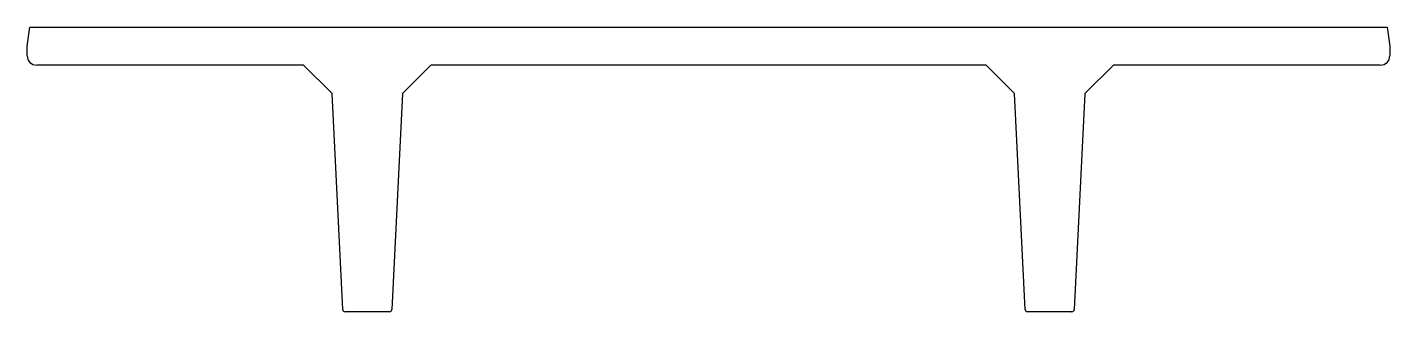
# Model space of a CAD drawing. Header units: inches. Extents: x -72 to 72, y -30 to 0.
import ezdxf

# ---------------------------------------------------------------- set-up
doc = ezdxf.new("R2010")
doc.units = ezdxf.units.IN
doc.header["$LTSCALE"] = 0.5
doc.header["$MEASUREMENT"] = 0
doc.layers.get('0').update_dxf_attribs({"linetype": 'CONTINUOUS'})

msp = doc.modelspace()

# ---------------------------------------------------------------- linework, layer by layer
for p, q in [((-71.88, -2), (-71.62, 0)), ((-71.62, 0), (71.62, 0)), ((71.62, 0), (71.88, -2)), ((-71.88, -3), (-71.88, -2)), ((71.88, -2), (71.88, -3)), ((-42.72, -4), (-70.88, -4)), ((-39.72, -7), (-42.72, -4)), ((-29.28, -4), (-32.28, -7)), ((29.28, -4), (-29.28, -4)), ((32.28, -7), (29.28, -4)), ((42.72, -4), (39.72, -7)), ((70.88, -4), (42.72, -4)), ((-38.59, -29.76), (-39.72, -7)), ((-32.28, -7), (-33.41, -29.76)), ((33.41, -29.76), (32.28, -7)), ((39.72, -7), (38.59, -29.76)), ((-33.66, -30), (-38.34, -30)), ((38.34, -30), (33.66, -30))]:
    msp.add_line(p, q)
for centre, radius, start, end in [((-70.88, -3), 1, 180, 270), ((70.88, -3), 1, 270, 0), ((-38.34, -29.75), 0.25, 182.8624, 270), ((-33.66, -29.75), 0.25, 269.9868, 357.1508), ((33.66, -29.75), 0.25, 182.8624, 270), ((38.34, -29.75), 0.25, 269.9868, 357.1508)]:
    msp.add_arc(centre, radius, start, end)

doc.saveas('drawing.dxf')
